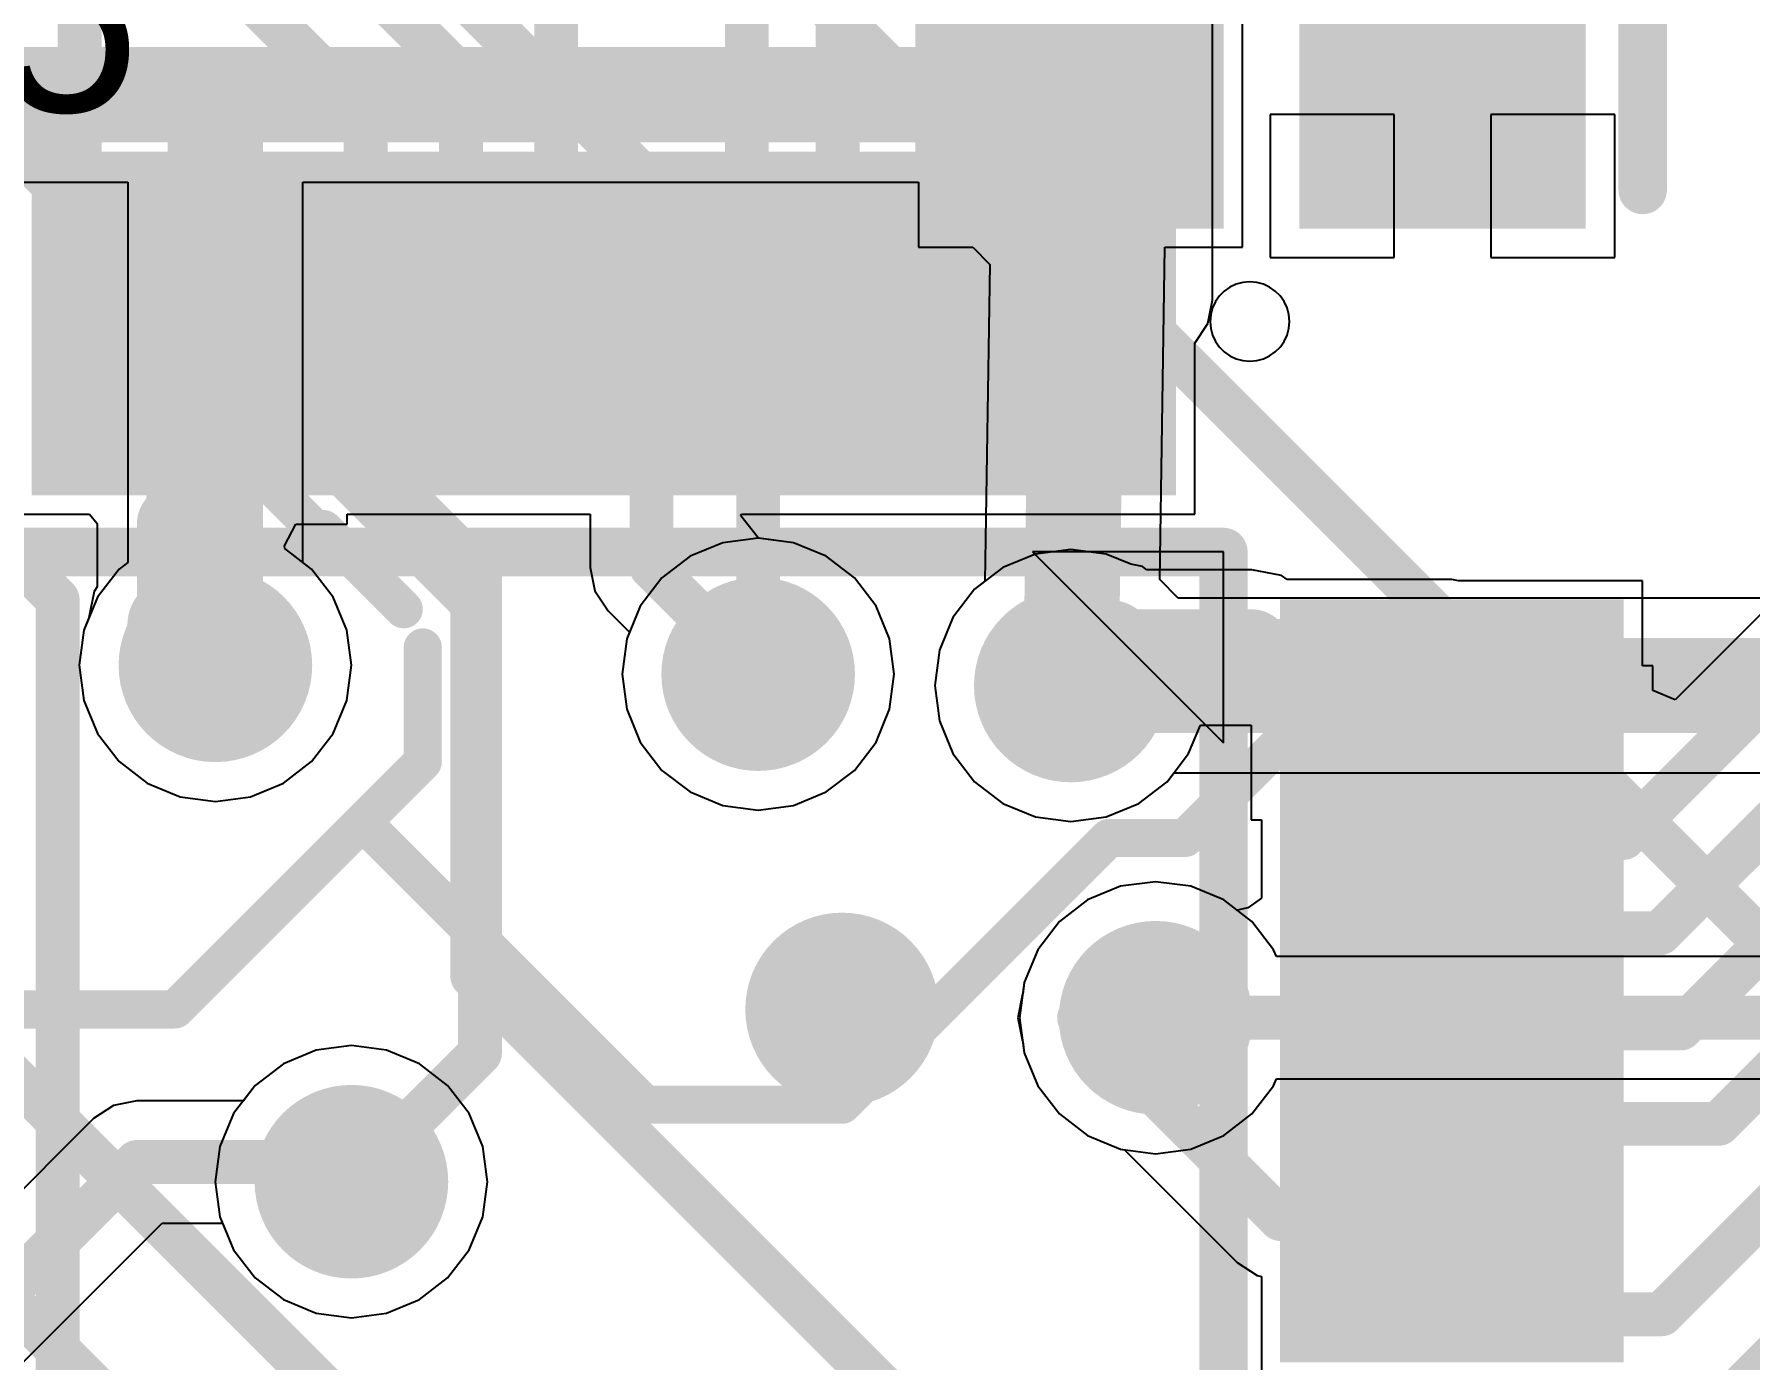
# Model space of a CAD drawing. Header units: millimetres. Extents: x 0 to 7.44, y -3.03 to 0.
# Drawn here: x 4.782 to 5.1363, y -1.1393 to -0.8655 of the extents above; entities that cross this region are included whole.
import ezdxf

# ---------------------------------------------------------------- set-up
doc = ezdxf.new("R2010")
doc.units = ezdxf.units.MM
doc.header["$MEASUREMENT"] = 0
for name, color, linetype in [('BottomLayer', 5, 'Continuous'), ('BottomOverlay', 54, 'Continuous'), ('BottomPaste', 16, 'Continuous'), ('BottomSolder', 6, 'Continuous'), ('MidLayer1', 16, 'Continuous'), ('MidLayer2', 76, 'Continuous'), ('MultiLayer', 9, 'Continuous'), ('TopLayer', 1, 'Continuous'), ('TopOverlay', 2, 'Continuous'), ('TopPaste', 8, 'Continuous'), ('TopSolder', 216, 'Continuous'), ('ViaHoleLayer', 16, 'Continuous')]:
    doc.layers.add(name, color=color, linetype=linetype)

# ---------------------------------------------------------------- blocks, each defined once
blk = doc.blocks.new('STM32H743VIT6_61')
at = {"layer": 'TopLayer'}
for points in [[(-0.24213, 0.27165), (-0.23031, 0.27165), (-0.24213, 0.33465), (-0.23031, 0.33465)], [(-0.22244, 0.27165), (-0.21063, 0.27165), (-0.22244, 0.33465), (-0.21063, 0.33465)], [(-0.20276, 0.27165), (-0.19094, 0.27165), (-0.20276, 0.33465), (-0.19094, 0.33465)], [(-0.18307, 0.27165), (-0.17126, 0.27165), (-0.18307, 0.33465), (-0.17126, 0.33465)], [(-0.16339, 0.27165), (-0.15157, 0.27165), (-0.16339, 0.33465), (-0.15157, 0.33465)], [(-0.1437, 0.27165), (-0.13189, 0.27165), (-0.1437, 0.33465), (-0.13189, 0.33465)], [(-0.12402, 0.27165), (-0.1122, 0.27165), (-0.12402, 0.33465), (-0.1122, 0.33465)], [(-0.10433, 0.27165), (-0.09252, 0.27165), (-0.10433, 0.33465), (-0.09252, 0.33465)], [(-0.33465, 0.23031), (-0.27165, 0.23031), (-0.33465, 0.24213), (-0.27165, 0.24213)], [(-0.33465, 0.21063), (-0.27165, 0.21063), (-0.33465, 0.22244), (-0.27165, 0.22244)], [(-0.33465, 0.19094), (-0.27165, 0.19094), (-0.33465, 0.20276), (-0.27165, 0.20276)], [(-0.33465, 0.17126), (-0.27165, 0.17126), (-0.33465, 0.18307), (-0.27165, 0.18307)], [(-0.33465, 0.15157), (-0.27165, 0.15157), (-0.33465, 0.16339), (-0.27165, 0.16339)], [(-0.33465, 0.13189), (-0.27165, 0.13189), (-0.33465, 0.1437), (-0.27165, 0.1437)], [(-0.33465, 0.1122), (-0.27165, 0.1122), (-0.33465, 0.12402), (-0.27165, 0.12402)], [(-0.33465, 0.09252), (-0.27165, 0.09252), (-0.33465, 0.10433), (-0.27165, 0.10433)], [(-0.33465, 0.07283), (-0.27165, 0.07283), (-0.33465, 0.08465), (-0.27165, 0.08465)], [(-0.33465, 0.05315), (-0.27165, 0.05315), (-0.33465, 0.06496), (-0.27165, 0.06496)], [(-0.33465, 0.03346), (-0.27165, 0.03346), (-0.33465, 0.04528), (-0.27165, 0.04528)], [(-0.33465, 0.01378), (-0.27165, 0.01378), (-0.33465, 0.02559), (-0.27165, 0.02559)]]:
    blk.add_solid(points, dxfattribs=at)
at = {"layer": 'TopOverlay'}
for p, q in [((-0.30498, 0.26946), (-0.30636, 0.26909)), ((-0.30356, 0.26959), (-0.30498, 0.26946)), ((-0.30213, 0.26946), (-0.30356, 0.26959)), ((-0.30075, 0.26909), (-0.30213, 0.26946)), ((-0.30984, 0.26666), (-0.31066, 0.26549)), ((-0.30883, 0.26767), (-0.30984, 0.26666)), ((-0.30766, 0.26849), (-0.30883, 0.26767)), ((-0.30636, 0.26909), (-0.30766, 0.26849)), ((-0.29946, 0.26849), (-0.30075, 0.26909)), ((-0.29829, 0.26767), (-0.29946, 0.26849)), ((-0.29728, 0.26666), (-0.29829, 0.26767)), ((-0.29646, 0.26549), (-0.29728, 0.26666)), ((-0.31163, 0.26282), (-0.31176, 0.26139)), ((-0.31126, 0.2642), (-0.31163, 0.26282)), ((-0.31066, 0.26549), (-0.31126, 0.2642)), ((-0.29585, 0.2642), (-0.29646, 0.26549)), ((-0.29548, 0.26282), (-0.29585, 0.2642)), ((-0.29536, 0.26139), (-0.29548, 0.26282)), ((-0.31176, 0.26139), (-0.31163, 0.25997)), ((-0.31163, 0.25997), (-0.31126, 0.25859)), ((-0.29585, 0.25859), (-0.29548, 0.25997)), ((-0.29548, 0.25997), (-0.29536, 0.26139)), ((-0.29536, 0.26139), (-0.29536, 0.26139)), ((-0.31126, 0.25859), (-0.31066, 0.25729)), ((-0.31066, 0.25729), (-0.30984, 0.25612)), ((-0.30984, 0.25612), (-0.30883, 0.25511)), ((-0.29829, 0.25511), (-0.29728, 0.25612)), ((-0.29728, 0.25612), (-0.29646, 0.25729)), ((-0.29646, 0.25729), (-0.29585, 0.25859)), ((-0.21652, 0.25594), (-0.25594, 0.25594)), ((-0.25594, 0.25594), (-0.25594, 0.21652)), ((-0.25594, 0.21652), (-0.21652, 0.25594)), ((-0.30883, 0.25511), (-0.30766, 0.25429)), ((-0.30766, 0.25429), (-0.30636, 0.25369)), ((-0.30636, 0.25369), (-0.30498, 0.25332)), ((-0.30498, 0.25332), (-0.30356, 0.25319)), ((-0.30356, 0.25319), (-0.30213, 0.25332)), ((-0.30213, 0.25332), (-0.30075, 0.25369)), ((-0.30075, 0.25369), (-0.29946, 0.25429)), ((-0.29946, 0.25429), (-0.29829, 0.25511))]:
    blk.add_line(p, q, dxfattribs=at)
at = {"layer": 'TopOverlay', "const_width": 0.01}
for points in [[(-0.25594, -0.25594), (-0.25594, 0.25594)], [(0.25594, 0.25594), (-0.25594, 0.25594)]]:
    blk.add_lwpolyline(points, dxfattribs=at)
at = {"layer": 'TopOverlay', "const_width": 0.005}
blk.add_lwpolyline([(-0.25844, 0.25594, 1), (-0.25344, 0.25594, 1)], format="xyb", close=True, dxfattribs=at)
blk.add_lwpolyline([(-0.25844, 0.25594, 1), (-0.25344, 0.25594, 1)], format="xyb", close=True, dxfattribs=at)
at = {"layer": 'TopPaste'}
for points in [[(-0.24213, 0.27165), (-0.23031, 0.27165), (-0.24213, 0.33465), (-0.23031, 0.33465)], [(-0.22244, 0.27165), (-0.21063, 0.27165), (-0.22244, 0.33465), (-0.21063, 0.33465)], [(-0.20276, 0.27165), (-0.19094, 0.27165), (-0.20276, 0.33465), (-0.19094, 0.33465)], [(-0.18307, 0.27165), (-0.17126, 0.27165), (-0.18307, 0.33465), (-0.17126, 0.33465)], [(-0.16339, 0.27165), (-0.15157, 0.27165), (-0.16339, 0.33465), (-0.15157, 0.33465)], [(-0.1437, 0.27165), (-0.13189, 0.27165), (-0.1437, 0.33465), (-0.13189, 0.33465)], [(-0.12402, 0.27165), (-0.1122, 0.27165), (-0.12402, 0.33465), (-0.1122, 0.33465)], [(-0.10433, 0.27165), (-0.09252, 0.27165), (-0.10433, 0.33465), (-0.09252, 0.33465)], [(-0.33465, 0.23031), (-0.27165, 0.23031), (-0.33465, 0.24213), (-0.27165, 0.24213)], [(-0.33465, 0.21063), (-0.27165, 0.21063), (-0.33465, 0.22244), (-0.27165, 0.22244)], [(-0.33465, 0.19094), (-0.27165, 0.19094), (-0.33465, 0.20276), (-0.27165, 0.20276)], [(-0.33465, 0.17126), (-0.27165, 0.17126), (-0.33465, 0.18307), (-0.27165, 0.18307)], [(-0.33465, 0.15157), (-0.27165, 0.15157), (-0.33465, 0.16339), (-0.27165, 0.16339)], [(-0.33465, 0.13189), (-0.27165, 0.13189), (-0.33465, 0.1437), (-0.27165, 0.1437)], [(-0.33465, 0.1122), (-0.27165, 0.1122), (-0.33465, 0.12402), (-0.27165, 0.12402)], [(-0.33465, 0.09252), (-0.27165, 0.09252), (-0.33465, 0.10433), (-0.27165, 0.10433)], [(-0.33465, 0.07283), (-0.27165, 0.07283), (-0.33465, 0.08465), (-0.27165, 0.08465)], [(-0.33465, 0.05315), (-0.27165, 0.05315), (-0.33465, 0.06496), (-0.27165, 0.06496)], [(-0.33465, 0.03346), (-0.27165, 0.03346), (-0.33465, 0.04528), (-0.27165, 0.04528)], [(-0.33465, 0.01378), (-0.27165, 0.01378), (-0.33465, 0.02559), (-0.27165, 0.02559)]]:
    blk.add_solid(points, dxfattribs=at)
at = {"layer": 'TopSolder'}
for points in [[(-0.24613, 0.26765), (-0.22631, 0.26765), (-0.24613, 0.33865), (-0.22631, 0.33865)], [(-0.22644, 0.26765), (-0.20663, 0.26765), (-0.22644, 0.33865), (-0.20663, 0.33865)], [(-0.20676, 0.26765), (-0.18694, 0.26765), (-0.20676, 0.33865), (-0.18694, 0.33865)], [(-0.18707, 0.26765), (-0.16726, 0.26765), (-0.18707, 0.33865), (-0.16726, 0.33865)], [(-0.16739, 0.26765), (-0.14757, 0.26765), (-0.16739, 0.33865), (-0.14757, 0.33865)], [(-0.1477, 0.26765), (-0.12789, 0.26765), (-0.1477, 0.33865), (-0.12789, 0.33865)], [(-0.12802, 0.26765), (-0.1082, 0.26765), (-0.12802, 0.33865), (-0.1082, 0.33865)], [(-0.10833, 0.26765), (-0.08852, 0.26765), (-0.10833, 0.33865), (-0.08852, 0.33865)], [(-0.33865, 0.22631), (-0.26765, 0.22631), (-0.33865, 0.24613), (-0.26765, 0.24613)], [(-0.33865, 0.20663), (-0.26765, 0.20663), (-0.33865, 0.22644), (-0.26765, 0.22644)], [(-0.33865, 0.18694), (-0.26765, 0.18694), (-0.33865, 0.20676), (-0.26765, 0.20676)], [(-0.33865, 0.16726), (-0.26765, 0.16726), (-0.33865, 0.18707), (-0.26765, 0.18707)], [(-0.33865, 0.14757), (-0.26765, 0.14757), (-0.33865, 0.16739), (-0.26765, 0.16739)], [(-0.33865, 0.12789), (-0.26765, 0.12789), (-0.33865, 0.1477), (-0.26765, 0.1477)], [(-0.33865, 0.1082), (-0.26765, 0.1082), (-0.33865, 0.12802), (-0.26765, 0.12802)], [(-0.33865, 0.08852), (-0.26765, 0.08852), (-0.33865, 0.10833), (-0.26765, 0.10833)], [(-0.33865, 0.06883), (-0.26765, 0.06883), (-0.33865, 0.08865), (-0.26765, 0.08865)], [(-0.33865, 0.04915), (-0.26765, 0.04915), (-0.33865, 0.06896), (-0.26765, 0.06896)], [(-0.33865, 0.02946), (-0.26765, 0.02946), (-0.33865, 0.04928), (-0.26765, 0.04928)], [(-0.33865, 0.00978), (-0.26765, 0.00978), (-0.33865, 0.02959), (-0.26765, 0.02959)]]:
    blk.add_solid(points, dxfattribs=at)
blk = doc.blocks.new('CAP_0805_B_157')
at = {"layer": 'BottomLayer'}
for points in [[(-0.05511, -0.02953), (-0.00393, -0.02953), (-0.05511, 0.02953), (-0.00393, 0.02953)], [(0.0197, -0.02953), (0.07088, -0.02953), (0.0197, 0.02953), (0.07088, 0.02953)]]:
    blk.add_solid(points, dxfattribs=at)
at = {"layer": 'BottomOverlay', "const_width": 0.01}
blk.add_lwpolyline([(-0.07088, 0.02557), (-0.07088, -0.02557)], dxfattribs=at)
at = {"layer": 'BottomOverlay', "const_width": 0.005}
for points in [[(-0.07338, 0.02557, 1), (-0.06838, 0.02557, 1)], [(-0.07338, -0.02557, 1), (-0.06838, -0.02557, 1)]]:
    blk.add_lwpolyline(points, format="xyb", close=True, dxfattribs=at)
at = {"layer": 'BottomPaste'}
for points in [[(-0.05511, -0.02953), (-0.00393, -0.02953), (-0.05511, 0.02953), (-0.00393, 0.02953)], [(0.0197, -0.02953), (0.07088, -0.02953), (0.0197, 0.02953), (0.07088, 0.02953)]]:
    blk.add_solid(points, dxfattribs=at)
at = {"layer": 'BottomSolder'}
for points in [[(-0.05911, -0.03353), (0.00007, -0.03353), (-0.05911, 0.03353), (0.00007, 0.03353)], [(0.0157, -0.03353), (0.07488, -0.03353), (0.0157, 0.03353), (0.07488, 0.03353)]]:
    blk.add_solid(points, dxfattribs=at)

msp = doc.modelspace()

# ---------------------------------------------------------------- linework, layer by layer
at = {"layer": 'BottomLayer'}
for p, q in [((5.0315, -0.90945), (5.0315, -0.83465)), ((5.06283, -0.88205), (5.03724, -0.88205)), ((5.03724, -0.88205), (5.03724, -0.91157)), ((5.06283, -0.91157), (5.06283, -0.88205)), ((5.10843, -0.88205), (5.08283, -0.88205)), ((5.08283, -0.88205), (5.08283, -0.91157)), ((5.10843, -0.91157), (5.10843, -0.88205)), ((4.75394, -0.89602), (4.8013, -0.89602)), ((4.8013, -0.89602), (4.8013, -0.97455)), ((4.83743, -0.97455), (4.83743, -0.89602)), ((4.83743, -0.89602), (4.96457, -0.89602)), ((4.96457, -0.89602), (4.96457, -0.90945)), ((4.96457, -0.90945), (4.97583, -0.90945)), ((4.97583, -0.90945), (4.97934, -0.91301)), ((5.01447, -0.97813), (5.01552, -0.90945)), ((5.01552, -0.90945), (5.0315, -0.90945)), ((4.97934, -0.91301), (4.97833, -0.97847)), ((5.03724, -0.91157), (5.06283, -0.91157)), ((5.08283, -0.91157), (5.10843, -0.91157)), ((4.92421, -0.97049), (4.91743, -0.9733)), ((4.93148, -0.96953), (4.92421, -0.97049)), ((4.93876, -0.97049), (4.93148, -0.96953)), ((4.94554, -0.9733), (4.93876, -0.97049)), ((4.91743, -0.9733), (4.9116, -0.97777)), ((4.95136, -0.97777), (4.94554, -0.9733)), ((4.79948, -0.97595), (4.79501, -0.98177)), ((4.8013, -0.97455), (4.79948, -0.97595)), ((4.83924, -0.97595), (4.83743, -0.97455)), ((4.84371, -0.98177), (4.83924, -0.97595)), ((4.9116, -0.97777), (4.90714, -0.98359)), ((4.95583, -0.98359), (4.95136, -0.97777)), ((4.97618, -0.98012), (4.97172, -0.98594)), ((4.97833, -0.97847), (4.97618, -0.98012)), ((5.01821, -0.98194), (5.01447, -0.97813)), ((4.79501, -0.98177), (4.79221, -0.98855)), ((4.84652, -0.98855), (4.84371, -0.98177)), ((4.90714, -0.98359), (4.90433, -0.99037)), ((4.95864, -0.99037), (4.95583, -0.98359)), ((5.26535, -0.98194), (5.01821, -0.98194)), ((4.79221, -0.98855), (4.79125, -0.99583)), ((4.84748, -0.99583), (4.84652, -0.98855)), ((4.97172, -0.98594), (4.96891, -0.99272)), ((4.90433, -0.99037), (4.90337, -0.99765)), ((4.9596, -0.99765), (4.95864, -0.99037)), ((4.96891, -0.99272), (4.96795, -1)), ((4.79125, -0.99583), (4.79221, -1.0031)), ((4.84652, -1.0031), (4.84748, -0.99583)), ((4.90337, -0.99765), (4.90433, -1.00492)), ((4.95864, -1.00492), (4.9596, -0.99765)), ((4.96795, -1), (4.96891, -1.00728)), ((4.79221, -1.0031), (4.79501, -1.00988)), ((4.84371, -1.00988), (4.84652, -1.0031)), ((4.90433, -1.00492), (4.90714, -1.0117)), ((4.95583, -1.0117), (4.95864, -1.00492)), ((4.79501, -1.00988), (4.79948, -1.01571)), ((4.83924, -1.01571), (4.84371, -1.00988)), ((4.96891, -1.00728), (4.97172, -1.01406)), ((4.90714, -1.0117), (4.9116, -1.01753)), ((4.95136, -1.01753), (4.95583, -1.0117)), ((4.79948, -1.01571), (4.8053, -1.02017)), ((4.83342, -1.02017), (4.83924, -1.01571)), ((4.97172, -1.01406), (4.97618, -1.01988)), ((4.8053, -1.02017), (4.81209, -1.02298)), ((4.82664, -1.02298), (4.83342, -1.02017)), ((4.9116, -1.01753), (4.91743, -1.02199)), ((4.94554, -1.02199), (4.95136, -1.01753)), ((4.97618, -1.01988), (4.98201, -1.02435)), ((5.01012, -1.02435), (5.01594, -1.01988)), ((5.01594, -1.01988), (5.01734, -1.01806)), ((5.01734, -1.01806), (5.25787, -1.01806)), ((4.81209, -1.02298), (4.81936, -1.02394)), ((4.81936, -1.02394), (4.82664, -1.02298)), ((4.91743, -1.02199), (4.92421, -1.0248)), ((4.93876, -1.0248), (4.94554, -1.02199)), ((4.92421, -1.0248), (4.93148, -1.02576)), ((4.93148, -1.02576), (4.93876, -1.0248)), ((4.98201, -1.02435), (4.98879, -1.02716)), ((4.98879, -1.02716), (4.99606, -1.02811)), ((4.99606, -1.02811), (5.00334, -1.02716)), ((5.00334, -1.02716), (5.01012, -1.02435)), ((5.00631, -1.04149), (4.99953, -1.04429)), ((5.01359, -1.04053), (5.00631, -1.04149)), ((5.02087, -1.04149), (5.01359, -1.04053)), ((5.02765, -1.04429), (5.02087, -1.04149)), ((4.99953, -1.04429), (4.99371, -1.04876)), ((5.03347, -1.04876), (5.02765, -1.04429)), ((4.99371, -1.04876), (4.98924, -1.05458)), ((5.03794, -1.05458), (5.03347, -1.04876)), ((4.98924, -1.05458), (4.98643, -1.06137)), ((5.03852, -1.056), (5.03794, -1.05458)), ((5.234, -1.056), (5.03852, -1.056)), ((4.98643, -1.06137), (4.98548, -1.06864)), ((4.98548, -1.06864), (4.98643, -1.07592)), ((4.84018, -1.07536), (4.8334, -1.07817)), ((4.84746, -1.0744), (4.84018, -1.07536)), ((4.85473, -1.07536), (4.84746, -1.0744)), ((4.86151, -1.07817), (4.85473, -1.07536)), ((4.98643, -1.07592), (4.98924, -1.0827)), ((4.8334, -1.07817), (4.82758, -1.08264)), ((4.86734, -1.08264), (4.86151, -1.07817)), ((4.82758, -1.08264), (4.82311, -1.08846)), ((4.8718, -1.08846), (4.86734, -1.08264)), ((4.98924, -1.0827), (4.99371, -1.08852)), ((5.03347, -1.08852), (5.03794, -1.0827)), ((5.03794, -1.0827), (5.03852, -1.08129)), ((5.03852, -1.08129), (5.22876, -1.08129)), ((4.82311, -1.08846), (4.8203, -1.09524)), ((4.87461, -1.09524), (4.8718, -1.08846)), ((4.99371, -1.08852), (4.99953, -1.09299)), ((5.02765, -1.09299), (5.03347, -1.08852)), ((4.99953, -1.09299), (5.00631, -1.0958)), ((5.02087, -1.0958), (5.02765, -1.09299)), ((4.8203, -1.09524), (4.81934, -1.10252)), ((4.87557, -1.10252), (4.87461, -1.09524)), ((5.00631, -1.0958), (5.01359, -1.09676)), ((5.01359, -1.09676), (5.02087, -1.0958)), ((4.81934, -1.10252), (4.8203, -1.10979)), ((4.87461, -1.10979), (4.87557, -1.10252)), ((4.8203, -1.10979), (4.82311, -1.11657)), ((4.8718, -1.11657), (4.87461, -1.10979)), ((4.82311, -1.11657), (4.82758, -1.1224)), ((4.86734, -1.1224), (4.8718, -1.11657)), ((4.82758, -1.1224), (4.8334, -1.12686)), ((4.86151, -1.12686), (4.86734, -1.1224)), ((4.8334, -1.12686), (4.84018, -1.12967)), ((4.84018, -1.12967), (4.84746, -1.13063)), ((4.84746, -1.13063), (4.85473, -1.12967)), ((4.85473, -1.12967), (4.86151, -1.12686))]:
    msp.add_line(p, q, dxfattribs=at)
for points, const_width in [([(4.99803, -0.87795), (4.99803, -0.87205)], 0.01969), ([(4.71654, -0.87795), (4.81936, -0.87795)], 0.01969), ([(4.81936, -0.87795), (4.99794, -0.87795)], 0.01969), ([(4.81936, -0.99583), (4.81936, -0.87795)], 0.01969), ([(4.99606, -1), (4.99794, -0.87795)], 0.01969), ([(4.99794, -0.87795), (4.99803, -0.87795)], 0.01969), ([(4.99606, -1), (5.26535, -1)], 0.01969), ([(5.01359, -1.06864), (5.234, -1.06864)], 0.00906)]:
    msp.add_lwpolyline(points, dxfattribs=dict(at, const_width=const_width))
for points, const_width in [([(4.99311, -0.87205, 1), (5.00295, -0.87205, 1)], 0.00984), ([(4.81444, -0.87795, 1), (4.82428, -0.87795, 1)], 0.00984), ([(4.81444, -0.87795, 1), (4.82428, -0.87795, 1)], 0.00984), ([(4.81444, -0.87795, 1), (4.82428, -0.87795, 1)], 0.00984), ([(4.99302, -0.87795, 1), (5.00286, -0.87795, 1)], 0.00984), ([(4.99302, -0.87795, 1), (5.00286, -0.87795, 1)], 0.00984), ([(4.99302, -0.87795, 1), (5.00286, -0.87795, 1)], 0.00984), ([(4.99311, -0.87795, 1), (5.00295, -0.87795, 1)], 0.00984), ([(4.99311, -0.87795, 1), (5.00295, -0.87795, 1)], 0.00984), ([(4.80936, -0.99583, 1), (4.82936, -0.99583, 1)], 0.02), ([(4.92148, -0.99765, 1), (4.94148, -0.99765, 1)], 0.02), ([(4.98606, -1, 1), (5.00606, -1, 1)], 0.02), ([(4.81444, -0.99583, 1), (4.82428, -0.99583, 1)], 0.00984), ([(4.99114, -1, 1), (5.00098, -1, 1)], 0.00984), ([(4.99114, -1, 1), (5.00098, -1, 1)], 0.00984), ([(4.93882, -1.06693, 1), (4.95882, -1.06693, 1)], 0.02), ([(5.00359, -1.06864, 1), (5.02359, -1.06864, 1)], 0.02), ([(5.01133, -1.06864, 1), (5.01585, -1.06864, 1)], 0.00453), ([(4.83746, -1.10252, 1), (4.85746, -1.10252, 1)], 0.02)]:
    msp.add_lwpolyline(points, format="xyb", close=True, dxfattribs=dict(at, const_width=const_width))
at = {"layer": 'MidLayer1', "const_width": 0.00906}
for points in [[(4.1396, -0.25025), (4.87243, -0.98307)], [(4.09193, -0.2874), (4.78678, -0.98225)], [(4.81333, -0.80046), (4.93148, -0.91861)], [(4.91245, -0.82634), (5.22047, -1.13436)], [(4.93148, -0.99765), (4.93148, -0.91861)], [(4.78678, -1.19588), (4.78678, -0.98225)], [(4.87243, -1.06004), (4.87243, -0.98307)], [(4.87243, -1.06004), (4.97874, -1.16636)]]:
    msp.add_lwpolyline(points, dxfattribs=at)
at = {"layer": 'MidLayer1'}
for points, const_width in [([(4.92922, -0.91861, 1), (4.93375, -0.91861, 1)], 0.00453), ([(4.92922, -0.91861, 1), (4.93375, -0.91861, 1)], 0.00453), ([(4.78451, -0.98225, 1), (4.78904, -0.98225, 1)], 0.00453), ([(4.78451, -0.98225, 1), (4.78904, -0.98225, 1)], 0.00453), ([(4.80936, -0.99583, 1), (4.82936, -0.99583, 1)], 0.02), ([(4.92148, -0.99765, 1), (4.94148, -0.99765, 1)], 0.02), ([(4.87016, -0.98307, 1), (4.87469, -0.98307, 1)], 0.00453), ([(4.87016, -0.98307, 1), (4.87469, -0.98307, 1)], 0.00453), ([(4.98606, -1, 1), (5.00606, -1, 1)], 0.02), ([(4.92922, -0.99765, 1), (4.93375, -0.99765, 1)], 0.00453), ([(4.93882, -1.06693, 1), (4.95882, -1.06693, 1)], 0.02), ([(5.00359, -1.06864, 1), (5.02359, -1.06864, 1)], 0.02), ([(4.87016, -1.06004, 1), (4.87469, -1.06004, 1)], 0.00453), ([(4.87016, -1.06004, 1), (4.87469, -1.06004, 1)], 0.00453), ([(4.83746, -1.10252, 1), (4.85746, -1.10252, 1)], 0.02)]:
    msp.add_lwpolyline(points, format="xyb", close=True, dxfattribs=dict(at, const_width=const_width))
at = {"layer": 'MidLayer2', "const_width": 0.00906}
for points in [[(4.3301, -0.43246), (4.87402, -0.97638)], [(4.33185, -0.635), (5.06299, -1.36614)], [(4.33701, -0.6874), (4.99606, -1.34646)], [(4.87402, -1.07596), (4.87402, -0.97638)], [(4.84746, -1.10252), (4.87402, -1.07596)]]:
    msp.add_lwpolyline(points, dxfattribs=at)
at = {"layer": 'MidLayer2'}
for points, const_width in [([(4.87175, -0.97638, 1), (4.87628, -0.97638, 1)], 0.00453), ([(4.87175, -0.97638, 1), (4.87628, -0.97638, 1)], 0.00453), ([(4.80936, -0.99583, 1), (4.82936, -0.99583, 1)], 0.02), ([(4.92148, -0.99765, 1), (4.94148, -0.99765, 1)], 0.02), ([(4.98606, -1, 1), (5.00606, -1, 1)], 0.02), ([(4.93882, -1.06693, 1), (4.95882, -1.06693, 1)], 0.02), ([(5.00359, -1.06864, 1), (5.02359, -1.06864, 1)], 0.02), ([(4.87175, -1.07596, 1), (4.87628, -1.07596, 1)], 0.00453), ([(4.87175, -1.07596, 1), (4.87628, -1.07596, 1)], 0.00453), ([(4.83746, -1.10252, 1), (4.85746, -1.10252, 1)], 0.02), ([(4.84519, -1.10252, 1), (4.84972, -1.10252, 1)], 0.00453)]:
    msp.add_lwpolyline(points, format="xyb", close=True, dxfattribs=dict(at, const_width=const_width))
at = {"layer": 'MultiLayer', "const_width": 0.02}
for points in [[(4.80936, -0.99583, 1), (4.82936, -0.99583, 1)], [(4.92148, -0.99765, 1), (4.94148, -0.99765, 1)], [(4.98606, -1, 1), (5.00606, -1, 1)], [(4.93882, -1.06693, 1), (4.95882, -1.06693, 1)], [(5.00359, -1.06864, 1), (5.02359, -1.06864, 1)], [(4.83746, -1.10252, 1), (4.85746, -1.10252, 1)]]:
    msp.add_lwpolyline(points, format="xyb", close=True, dxfattribs=at)
at = {"layer": 'TopLayer'}
for p, q in [((5.02536, -0.92035), (5.02536, -0.71123)), ((5.32988, -0.79398), (5.12092, -1.00293)), ((5.0244, -0.92519), (5.02536, -0.92035)), ((5.02166, -0.9293), (5.0244, -0.92519)), ((5.02165, -0.96457), (5.02165, -0.9293)), ((5.02165, -0.9293), (5.02166, -0.9293)), ((4.76461, -0.96457), (4.79335, -0.96457)), ((4.79335, -0.96457), (4.79497, -0.96654)), ((4.79497, -0.96654), (4.79497, -0.97963)), ((4.83367, -0.97117), (4.83599, -0.96669)), ((4.83599, -0.96669), (4.84661, -0.96669)), ((4.84661, -0.96669), (4.84661, -0.96457)), ((4.84661, -0.96457), (4.8968, -0.96457)), ((4.8968, -0.96457), (4.8968, -0.97561)), ((4.9279, -0.96496), (4.92803, -0.96457)), ((4.93148, -0.96952), (4.9279, -0.96496)), ((4.92803, -0.96457), (5.02165, -0.96457)), ((4.93164, -0.96955), (4.93148, -0.96952)), ((4.93876, -0.97049), (4.93164, -0.96955)), ((4.94554, -0.9733), (4.93876, -0.97049)), ((4.8337, -0.97169), (4.83367, -0.97117)), ((4.83924, -0.97595), (4.8337, -0.97169)), ((4.95136, -0.97777), (4.94554, -0.9733)), ((4.98879, -0.97284), (4.98201, -0.97565)), ((4.99606, -0.97189), (4.98879, -0.97284)), ((5.00334, -0.97284), (4.99606, -0.97189)), ((5.00845, -0.97496), (5.00334, -0.97284)), ((4.84371, -0.98177), (4.83924, -0.97595)), ((4.8968, -0.97561), (4.89777, -0.98045)), ((4.95583, -0.98359), (4.95136, -0.97777)), ((4.98201, -0.97565), (4.97618, -0.98012)), ((5.01085, -0.97544), (5.00845, -0.97496)), ((5.0118, -0.97607), (5.01085, -0.97544)), ((5.03346, -0.97607), (5.0118, -0.97607)), ((5.03961, -0.97729), (5.03346, -0.97607)), ((5.04078, -0.97808), (5.03961, -0.97729)), ((4.79434, -0.98058), (4.79325, -0.98603)), ((4.79497, -0.97963), (4.79434, -0.98058)), ((4.89777, -0.98045), (4.90051, -0.98455)), ((4.97618, -0.98012), (4.97172, -0.98594)), ((5.0748, -0.97808), (5.04078, -0.97808)), ((5.07616, -0.97835), (5.0748, -0.97808)), ((5.11417, -0.97835), (5.07616, -0.97835)), ((5.11417, -0.99591), (5.11417, -0.97835)), ((4.84652, -0.98855), (4.84371, -0.98177)), ((4.90051, -0.98455), (4.90491, -0.98896)), ((4.95864, -0.99037), (4.95583, -0.98359)), ((4.79221, -0.98855), (4.79125, -0.99583)), ((4.79325, -0.98603), (4.79221, -0.98855)), ((4.84748, -0.99583), (4.84652, -0.98855)), ((4.97172, -0.98594), (4.96891, -0.99272)), ((4.90433, -0.99037), (4.90337, -0.99765)), ((4.90491, -0.98896), (4.90433, -0.99037)), ((4.9596, -0.99765), (4.95864, -0.99037)), ((4.96891, -0.99272), (4.96795, -1)), ((4.79125, -0.99583), (4.79221, -1.0031)), ((4.84652, -1.0031), (4.84748, -0.99583)), ((4.90337, -0.99765), (4.90433, -1.00492)), ((4.95864, -1.00492), (4.9596, -0.99765)), ((5.1163, -0.99591), (5.11417, -0.99591)), ((5.1163, -1.00102), (5.1163, -0.99591)), ((4.96795, -1), (4.96891, -1.00728)), ((5.12092, -1.00293), (5.1163, -1.00102)), ((4.79221, -1.0031), (4.79501, -1.00988)), ((4.84371, -1.00988), (4.84652, -1.0031)), ((4.90433, -1.00492), (4.90714, -1.0117)), ((4.95583, -1.0117), (4.95864, -1.00492)), ((4.79501, -1.00988), (4.79948, -1.01571)), ((4.83924, -1.01571), (4.84371, -1.00988)), ((4.96891, -1.00728), (4.97172, -1.01406)), ((5.02041, -1.01406), (5.02284, -1.00818)), ((5.02284, -1.00818), (5.03331, -1.00818)), ((5.03331, -1.00818), (5.03331, -1.02772)), ((4.90714, -1.0117), (4.9116, -1.01753)), ((4.95136, -1.01753), (4.95583, -1.0117)), ((4.79948, -1.01571), (4.8053, -1.02017)), ((4.83342, -1.02017), (4.83924, -1.01571)), ((4.97172, -1.01406), (4.97618, -1.01988)), ((5.01594, -1.01988), (5.02041, -1.01406)), ((4.8053, -1.02017), (4.81209, -1.02298)), ((4.82664, -1.02298), (4.83342, -1.02017)), ((4.9116, -1.01753), (4.91743, -1.02199)), ((4.94554, -1.02199), (4.95136, -1.01753)), ((4.97618, -1.01988), (4.98201, -1.02435)), ((5.01012, -1.02435), (5.01594, -1.01988)), ((4.81209, -1.02298), (4.81936, -1.02394)), ((4.81936, -1.02394), (4.82664, -1.02298)), ((4.91743, -1.02199), (4.92421, -1.0248)), ((4.93876, -1.0248), (4.94554, -1.02199)), ((4.92421, -1.0248), (4.93148, -1.02576)), ((4.93148, -1.02576), (4.93876, -1.0248)), ((4.98201, -1.02435), (4.98879, -1.02716)), ((4.98879, -1.02716), (4.99606, -1.02811)), ((4.99606, -1.02811), (5.00334, -1.02716)), ((5.00334, -1.02716), (5.01012, -1.02435)), ((5.03331, -1.02772), (5.03543, -1.02772)), ((5.03543, -1.02772), (5.03543, -1.04397)), ((5.00631, -1.04149), (4.99953, -1.04429)), ((5.01359, -1.04053), (5.00631, -1.04149)), ((5.02087, -1.04149), (5.01359, -1.04053)), ((5.02765, -1.04429), (5.02087, -1.04149)), ((4.99953, -1.04429), (4.99371, -1.04876)), ((5.03043, -1.04643), (5.02765, -1.04429)), ((5.03543, -1.04397), (5.03263, -1.04592)), ((4.99371, -1.04876), (4.98924, -1.05458)), ((5.03263, -1.04592), (5.03043, -1.04643)), ((4.98924, -1.05458), (4.98643, -1.06137)), ((4.98643, -1.06137), (4.98612, -1.06377)), ((4.98609, -1.0638), (4.98513, -1.06864)), ((4.98612, -1.06377), (4.98609, -1.0638)), ((4.98513, -1.06864), (4.98609, -1.07348)), ((4.98609, -1.07348), (4.98612, -1.07352)), ((4.98612, -1.07352), (4.98643, -1.07592)), ((4.84018, -1.07536), (4.8334, -1.07817)), ((4.84746, -1.0744), (4.84018, -1.07536)), ((4.85473, -1.07536), (4.84746, -1.0744)), ((4.86151, -1.07817), (4.85473, -1.07536)), ((4.98643, -1.07592), (4.98924, -1.0827)), ((4.8334, -1.07817), (4.82758, -1.08264)), ((4.86734, -1.08264), (4.86151, -1.07817)), ((4.82758, -1.08264), (4.82516, -1.08578)), ((4.8718, -1.08846), (4.86734, -1.08264)), ((4.98924, -1.0827), (4.99371, -1.08852)), ((4.79831, -1.08674), (4.79421, -1.08948)), ((4.80315, -1.08578), (4.79831, -1.08674)), ((4.82516, -1.08578), (4.80315, -1.08578)), ((4.79421, -1.08948), (4.71523, -1.16846)), ((4.87461, -1.09524), (4.8718, -1.08846)), ((4.99371, -1.08852), (4.99953, -1.09299)), ((4.99953, -1.09299), (5.00631, -1.0958)), ((4.87557, -1.10252), (4.87461, -1.09524)), ((5.00631, -1.0958), (5.00716, -1.09591)), ((5.00716, -1.09591), (5.03043, -1.11918)), ((4.87461, -1.10979), (4.87557, -1.10252)), ((4.72941, -1.19004), (4.80839, -1.11107)), ((4.80839, -1.11107), (4.82083, -1.11107)), ((4.82083, -1.11107), (4.82311, -1.11657)), ((4.8718, -1.11657), (4.87461, -1.10979)), ((4.82311, -1.11657), (4.82758, -1.1224)), ((4.86734, -1.1224), (4.8718, -1.11657)), ((5.03043, -1.11918), (5.03453, -1.12192)), ((4.82758, -1.1224), (4.8334, -1.12686)), ((4.86151, -1.12686), (4.86734, -1.1224)), ((5.03453, -1.12192), (5.03543, -1.1221)), ((5.03543, -1.1221), (5.03543, -1.1437)), ((4.8334, -1.12686), (4.84018, -1.12967)), ((4.84018, -1.12967), (4.84746, -1.13063)), ((4.84746, -1.13063), (4.85473, -1.12967)), ((4.85473, -1.12967), (4.86151, -1.12686))]:
    msp.add_line(p, q, dxfattribs=at)
for points, const_width in [([(5.12992, -1.14961), (5.79134, -0.48819)], 0.00906), ([(4.79134, -0.9252), (4.79134, -0.49606)], 0.00906), ([(5.11811, -1.12992), (5.69685, -0.55118)], 0.00906), ([(5.12992, -1.09055), (5.64173, -0.57874)], 0.00906), ([(5.12205, -1.07087), (5.59055, -0.60236)], 0.00906), ([(5.01272, -0.92035), (5.01272, -0.68807)], 0.00906), ([(4.94791, -0.92429), (4.94791, -0.73532)], 0.00906), ([(4.9685, -0.9252), (4.9685, -0.76378)], 0.00906), ([(5.11779, -1.05118), (5.37795, -0.79102)], 0.00906), ([(5.11024, -1.0315), (5.34252, -0.79921)], 0.00906), ([(4.92913, -0.9252), (4.92913, -0.84302)], 0.00906), ([(4.84252, -0.84646), (4.87008, -0.87402)], 0.00906), ([(4.82283, -0.85433), (4.85039, -0.88189)], 0.00906), ([(4.88976, -0.9252), (4.88976, -0.85827)], 0.00906), ([(4.87008, -0.9252), (4.87008, -0.87402)], 0.00906), ([(4.85039, -0.9252), (4.85039, -0.88189)], 0.00906), ([(5.00787, -0.9252), (5.01272, -0.92035)], 0.00906), ([(4.81102, -0.96654), (4.81102, -0.9252)], 0.01181), ([(4.83071, -0.9252), (4.8323, -0.92679)], 0.00787), ([(4.90945, -0.97561), (4.90945, -0.9252)], 0.00906), ([(4.94791, -0.92429), (4.94882, -0.9252)], 0.00906), ([(4.8323, -0.96006), (4.8323, -0.92679)], 0.00787), ([(4.8323, -0.96006), (4.83993, -0.96769)], 0.00787), ([(4.81102, -0.98749), (4.81102, -0.96654)], 0.01575), ([(4.83993, -0.96769), (4.84171, -0.96769)], 0.00787), ([(4.84171, -0.96769), (4.85827, -0.98425)], 0.00787), ([(4.90945, -0.97561), (4.93148, -0.99765)], 0.00906), ([(4.81102, -0.98749), (4.81936, -0.99583)], 0.01969), ([(4.99606, -1), (5.00394, -0.99213)], 0.01969), ([(5.00394, -0.99213), (5.03346, -0.99213)], 0.01575), ([(4.8622, -1.01575), (4.8622, -0.99213)], 0.00787), ([(5.03346, -0.99213), (5.0748, -0.99213)], 0.01181), ([(5.01969, -1.0315), (5.03937, -1.01181)], 0.00787), ([(5.03937, -1.01181), (5.0748, -1.01181)], 0.00787), ([(4.84975, -1.0282), (4.8622, -1.01575)], 0.00787), ([(4.81102, -1.06693), (4.84975, -1.0282)], 0.00787), ([(4.84975, -1.0282), (4.90816, -1.08661)], 0.00787), ([(4.95866, -1.07677), (5.00394, -1.0315)], 0.00787), ([(5.00394, -1.0315), (5.01969, -1.0315)], 0.00787), ([(5.0748, -1.0315), (5.11024, -1.0315)], 0.00906), ([(5.0748, -1.05118), (5.11779, -1.05118)], 0.00906), ([(4.66535, -1.06693), (4.81102, -1.06693)], 0.00787), ([(4.94882, -1.06693), (4.95866, -1.07677)], 0.00787), ([(4.99778, -1.06864), (5.03937, -1.11024)], 0.00906), ([(4.99778, -1.06864), (5.01359, -1.06864)], 0.00906), ([(5.0748, -1.07087), (5.12205, -1.07087)], 0.00906), ([(4.94882, -1.08661), (4.95866, -1.07677)], 0.00787), ([(4.95866, -1.07677), (4.95866, -1.07677)], 0.00787), ([(4.90816, -1.08661), (4.94882, -1.08661)], 0.00787), ([(5.0748, -1.09055), (5.12992, -1.09055)], 0.00906), ([(4.72047, -1.1811), (4.80315, -1.09843)], 0.00906), ([(4.80315, -1.09843), (4.84337, -1.09843)], 0.00906), ([(4.84337, -1.09843), (4.84746, -1.10252)], 0.00906), ([(5.03937, -1.11024), (5.0748, -1.11024)], 0.00906), ([(5.0748, -1.12992), (5.11811, -1.12992)], 0.00906)]:
    msp.add_lwpolyline(points, dxfattribs=dict(at, const_width=const_width))
for points, const_width in [([(4.86782, -0.87402, 1), (4.87234, -0.87402, 1)], 0.00453), ([(4.86782, -0.87402, 1), (4.87234, -0.87402, 1)], 0.00453), ([(4.84813, -0.88189, 1), (4.85266, -0.88189, 1)], 0.00453), ([(4.84813, -0.88189, 1), (4.85266, -0.88189, 1)], 0.00453), ([(5.01045, -0.92035, 1), (5.01498, -0.92035, 1)], 0.00453), ([(5.01045, -0.92035, 1), (5.01498, -0.92035, 1)], 0.00453), ([(4.78907, -0.9252, 1), (4.7936, -0.9252, 1)], 0.00453), ([(4.80807, -0.9252, 1), (4.81398, -0.9252, 1)], 0.00591), ([(4.82874, -0.9252, 1), (4.83268, -0.9252, 1)], 0.00394), ([(4.84813, -0.9252, 1), (4.85266, -0.9252, 1)], 0.00453), ([(4.86782, -0.9252, 1), (4.87234, -0.9252, 1)], 0.00453), ([(4.8875, -0.9252, 1), (4.89203, -0.9252, 1)], 0.00453), ([(4.90719, -0.9252, 1), (4.91171, -0.9252, 1)], 0.00453), ([(4.92687, -0.9252, 1), (4.9314, -0.9252, 1)], 0.00453), ([(4.94565, -0.92429, 1), (4.95018, -0.92429, 1)], 0.00453), ([(4.94565, -0.92429, 1), (4.95018, -0.92429, 1)], 0.00453), ([(4.94656, -0.9252, 1), (4.95108, -0.9252, 1)], 0.00453), ([(4.96624, -0.9252, 1), (4.97077, -0.9252, 1)], 0.00453), ([(5.00561, -0.9252, 1), (5.01014, -0.9252, 1)], 0.00453), ([(4.83033, -0.92679, 1), (4.83427, -0.92679, 1)], 0.00394), ([(4.83033, -0.92679, 1), (4.83427, -0.92679, 1)], 0.00394), ([(4.83033, -0.96006, 1), (4.83427, -0.96006, 1)], 0.00394), ([(4.83033, -0.96006, 1), (4.83427, -0.96006, 1)], 0.00394), ([(4.80709, -0.96654, 1), (4.81496, -0.96654, 1)], 0.00787), ([(4.80807, -0.96654, 1), (4.81398, -0.96654, 1)], 0.00591), ([(4.83796, -0.96769, 1), (4.8419, -0.96769, 1)], 0.00394), ([(4.83796, -0.96769, 1), (4.8419, -0.96769, 1)], 0.00394), ([(4.83974, -0.96769, 1), (4.84368, -0.96769, 1)], 0.00394), ([(4.83974, -0.96769, 1), (4.84368, -0.96769, 1)], 0.00394), ([(4.90719, -0.97561, 1), (4.91171, -0.97561, 1)], 0.00453), ([(4.90719, -0.97561, 1), (4.91171, -0.97561, 1)], 0.00453), ([(4.80936, -0.99583, 1), (4.82936, -0.99583, 1)], 0.02), ([(4.8061, -0.98749, 1), (4.81594, -0.98749, 1)], 0.00984), ([(4.92148, -0.99765, 1), (4.94148, -0.99765, 1)], 0.02), ([(4.80709, -0.98749, 1), (4.81496, -0.98749, 1)], 0.00787), ([(4.8563, -0.98425, 1), (4.86024, -0.98425, 1)], 0.00394), ([(4.98606, -1, 1), (5.00606, -1, 1)], 0.02), ([(4.99902, -0.99213, 1), (5.00886, -0.99213, 1)], 0.00984), ([(5, -0.99213, 1), (5.00787, -0.99213, 1)], 0.00787), ([(5.02953, -0.99213, 1), (5.0374, -0.99213, 1)], 0.00787), ([(4.81444, -0.99583, 1), (4.82428, -0.99583, 1)], 0.00984), ([(4.86024, -0.99213, 1), (4.86417, -0.99213, 1)], 0.00394), ([(5.03051, -0.99213, 1), (5.03642, -0.99213, 1)], 0.00591), ([(5.07185, -0.99213, 1), (5.07776, -0.99213, 1)], 0.00591), ([(4.99114, -1, 1), (5.00098, -1, 1)], 0.00984), ([(4.92922, -0.99765, 1), (4.93375, -0.99765, 1)], 0.00453), ([(5.0374, -1.01181, 1), (5.04134, -1.01181, 1)], 0.00394), ([(5.0374, -1.01181, 1), (5.04134, -1.01181, 1)], 0.00394), ([(5.07283, -1.01181, 1), (5.07677, -1.01181, 1)], 0.00394), ([(4.86024, -1.01575, 1), (4.86417, -1.01575, 1)], 0.00394), ([(4.86024, -1.01575, 1), (4.86417, -1.01575, 1)], 0.00394), ([(4.84778, -1.0282, 1), (4.85172, -1.0282, 1)], 0.00394), ([(4.84778, -1.0282, 1), (4.85172, -1.0282, 1)], 0.00394), ([(4.84778, -1.0282, 1), (4.85172, -1.0282, 1)], 0.00394), ([(5.00197, -1.0315, 1), (5.00591, -1.0315, 1)], 0.00394), ([(5.00197, -1.0315, 1), (5.00591, -1.0315, 1)], 0.00394), ([(5.01772, -1.0315, 1), (5.02165, -1.0315, 1)], 0.00394), ([(5.01772, -1.0315, 1), (5.02165, -1.0315, 1)], 0.00394), ([(5.07254, -1.0315, 1), (5.07707, -1.0315, 1)], 0.00453), ([(5.10797, -1.0315, 1), (5.1125, -1.0315, 1)], 0.00453), ([(5.10797, -1.0315, 1), (5.1125, -1.0315, 1)], 0.00453), ([(4.93882, -1.06693, 1), (4.95882, -1.06693, 1)], 0.02), ([(5.00359, -1.06864, 1), (5.02359, -1.06864, 1)], 0.02), ([(5.07254, -1.05118, 1), (5.07707, -1.05118, 1)], 0.00453), ([(5.11553, -1.05118, 1), (5.12005, -1.05118, 1)], 0.00453), ([(5.11553, -1.05118, 1), (5.12005, -1.05118, 1)], 0.00453), ([(4.80906, -1.06693, 1), (4.81299, -1.06693, 1)], 0.00394), ([(4.80906, -1.06693, 1), (4.81299, -1.06693, 1)], 0.00394), ([(4.94685, -1.06693, 1), (4.95079, -1.06693, 1)], 0.00394), ([(4.99551, -1.06864, 1), (5.00004, -1.06864, 1)], 0.00453), ([(4.99551, -1.06864, 1), (5.00004, -1.06864, 1)], 0.00453), ([(5.01133, -1.06864, 1), (5.01585, -1.06864, 1)], 0.00453), ([(5.07254, -1.07087, 1), (5.07707, -1.07087, 1)], 0.00453), ([(5.11978, -1.07087, 1), (5.12431, -1.07087, 1)], 0.00453), ([(5.11978, -1.07087, 1), (5.12431, -1.07087, 1)], 0.00453), ([(4.95669, -1.07677, 1), (4.96063, -1.07677, 1)], 0.00394), ([(4.95669, -1.07677, 1), (4.96063, -1.07677, 1)], 0.00394), ([(4.95669, -1.07677, 1), (4.96063, -1.07677, 1)], 0.00394), ([(4.95669, -1.07677, 1), (4.96063, -1.07677, 1)], 0.00394), ([(4.95669, -1.07677, 1), (4.96063, -1.07677, 1)], 0.00394), ([(4.83746, -1.10252, 1), (4.85746, -1.10252, 1)], 0.02), ([(4.90619, -1.08661, 1), (4.91013, -1.08661, 1)], 0.00394), ([(4.90619, -1.08661, 1), (4.91013, -1.08661, 1)], 0.00394), ([(4.94685, -1.08661, 1), (4.95079, -1.08661, 1)], 0.00394), ([(4.94685, -1.08661, 1), (4.95079, -1.08661, 1)], 0.00394), ([(5.07254, -1.09055, 1), (5.07707, -1.09055, 1)], 0.00453), ([(5.12766, -1.09055, 1), (5.13219, -1.09055, 1)], 0.00453), ([(5.12766, -1.09055, 1), (5.13219, -1.09055, 1)], 0.00453), ([(4.80089, -1.09843, 1), (4.80541, -1.09843, 1)], 0.00453), ([(4.80089, -1.09843, 1), (4.80541, -1.09843, 1)], 0.00453), ([(4.8411, -1.09843, 1), (4.84563, -1.09843, 1)], 0.00453), ([(4.8411, -1.09843, 1), (4.84563, -1.09843, 1)], 0.00453), ([(4.84519, -1.10252, 1), (4.84972, -1.10252, 1)], 0.00453), ([(5.03711, -1.11024, 1), (5.04163, -1.11024, 1)], 0.00453), ([(5.03711, -1.11024, 1), (5.04163, -1.11024, 1)], 0.00453), ([(5.07254, -1.11024, 1), (5.07707, -1.11024, 1)], 0.00453), ([(5.07254, -1.12992, 1), (5.07707, -1.12992, 1)], 0.00453), ([(5.11585, -1.12992, 1), (5.12037, -1.12992, 1)], 0.00453), ([(5.11585, -1.12992, 1), (5.12037, -1.12992, 1)], 0.00453)]:
    msp.add_lwpolyline(points, format="xyb", close=True, dxfattribs=dict(at, const_width=const_width))
at = {"layer": 'ViaHoleLayer', "const_width": 0.00956}
for points in [[(4.81458, -0.99583, 1), (4.82414, -0.99583, 1)], [(4.9267, -0.99765, 1), (4.93626, -0.99765, 1)], [(4.99128, -1, 1), (5.00084, -1, 1)], [(4.94404, -1.06693, 1), (4.9536, -1.06693, 1)], [(5.00881, -1.06864, 1), (5.01837, -1.06864, 1)], [(4.84268, -1.10252, 1), (4.85224, -1.10252, 1)]]:
    msp.add_lwpolyline(points, format="xyb", close=True, dxfattribs=at)

# ---------------------------------------------------------------- block references
for name, p, rotation in [('CAP_0805_B_157', (5.04332, -0.87205), 180), ('STM32H743VIT6_61', (4.77165, -1.22835), 270)]:
    msp.add_blockref(name, p, dxfattribs=dict(rotation=rotation))

# ---------------------------------------------------------------- texts
at = {"layer": 'TopOverlay'}
msp.add_text('U5', height=0.039894, dxfattribs=at).set_placement((4.73559, -0.88144))

doc.saveas('drawing.dxf')
